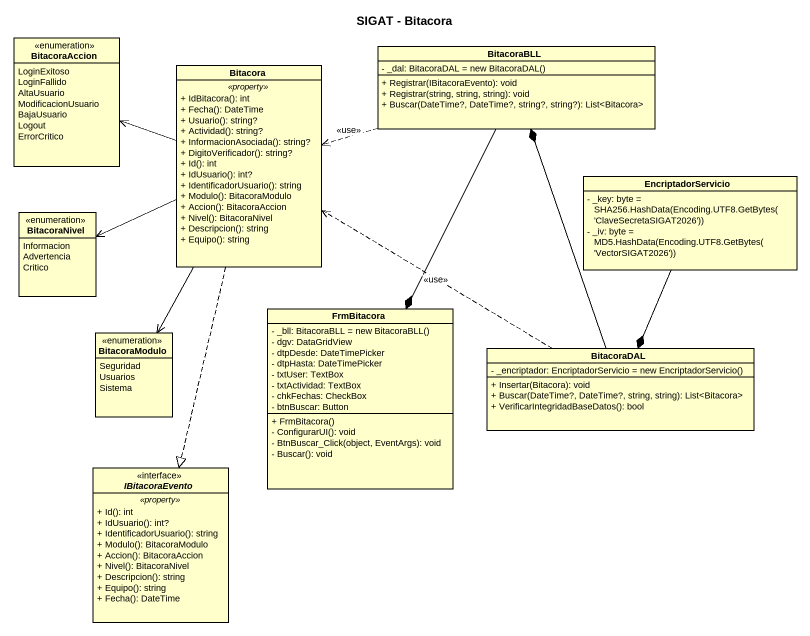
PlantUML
@startuml
title SIGAT - Bitacora
hide circle
hide empty members
skinparam classAttributeIconSize 0
enum BitacoraAccion {
  LoginExitoso
  LoginFallido
  AltaUsuario
  ModificacionUsuario
  BajaUsuario
  Logout
  ErrorCritico
}
class Bitacora {
  .. <<property>> ..
  + IdBitacora(): int
  + Fecha(): DateTime
  + Usuario(): string?
  + Actividad(): string?
  + InformacionAsociada(): string?
  + DigitoVerificador(): string?
  + Id(): int
  + IdUsuario(): int?
  + IdentificadorUsuario(): string
  + Modulo(): BitacoraModulo
  + Accion(): BitacoraAccion
  + Nivel(): BitacoraNivel
  + Descripcion(): string
  + Equipo(): string
}
class BitacoraBLL {
  {field} - _dal: BitacoraDAL = new BitacoraDAL()
  + Registrar(IBitacoraEvento): void
  + Registrar(string, string, string): void
  + Buscar(DateTime?, DateTime?, string?, string?): List<Bitacora>
}
class EncriptadorServicio {
  {field} - _key: byte = SHA256.HashData(Encoding.UTF8.GetBytes('ClaveSecretaSIGAT2026'))
  {field} - _iv: byte = MD5.HashData(Encoding.UTF8.GetBytes('VectorSIGAT2026'))
}
enum BitacoraNivel {
  Informacion
  Advertencia
  Critico
}
class FrmBitacora {
  {field} - _bll: BitacoraBLL = new BitacoraBLL()
  - dgv: DataGridView
  - dtpDesde: DateTimePicker
  - dtpHasta: DateTimePicker
  - txtUser: TextBox
  - txtActividad: TextBox
  - chkFechas: CheckBox
  - btnBuscar: Button
  + FrmBitacora()
  - ConfigurarUI(): void
  - BtnBuscar_Click(object, EventArgs): void
  - Buscar(): void
}
enum BitacoraModulo {
  Seguridad
  Usuarios
  Sistema
}
class BitacoraDAL {
  {field} - _encriptador: EncriptadorServicio = new EncriptadorServicio()
  + Insertar(Bitacora): void
  + Buscar(DateTime?, DateTime?, string, string): List<Bitacora>
  + VerificarIntegridadBaseDatos(): bool
}
interface IBitacoraEvento {
  .. <<property>> ..
  + Id(): int
  + IdUsuario(): int?
  + IdentificadorUsuario(): string
  + Modulo(): BitacoraModulo
  + Accion(): BitacoraAccion
  + Nivel(): BitacoraNivel
  + Descripcion(): string
  + Equipo(): string
  + Fecha(): DateTime
}
Bitacora -left-> BitacoraAccion
Bitacora -left-> BitacoraNivel
Bitacora --> BitacoraModulo
Bitacora ..|> IBitacoraEvento
BitacoraBLL .left.> Bitacora : <<use>>
BitacoraBLL --* FrmBitacora
EncriptadorServicio --* BitacoraDAL
BitacoraDAL .up.> Bitacora : <<use>>
BitacoraDAL -up-* BitacoraBLL
@enduml
